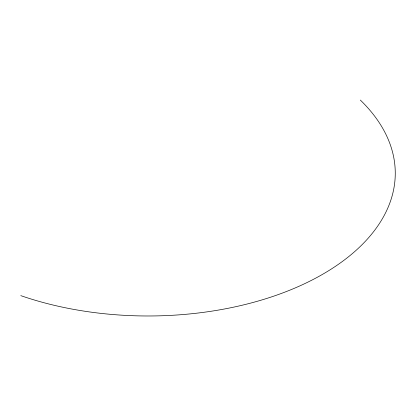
<?xml version="1.0" encoding="UTF-8"?>
<svg xmlns="http://www.w3.org/2000/svg" width="416" height="416" viewBox="0 0 416 416"><rect width="100%" height="100%" fill="white"/><g stroke="black" fill="none" stroke-linecap="round" stroke-linejoin="round"><path stroke-width="0.62" d="M360.318 100.064A247.25 142.75 0 0 1 322.65 274.284A247.25 142.75 0 0 1 20.8 295.636"/></g></svg>
